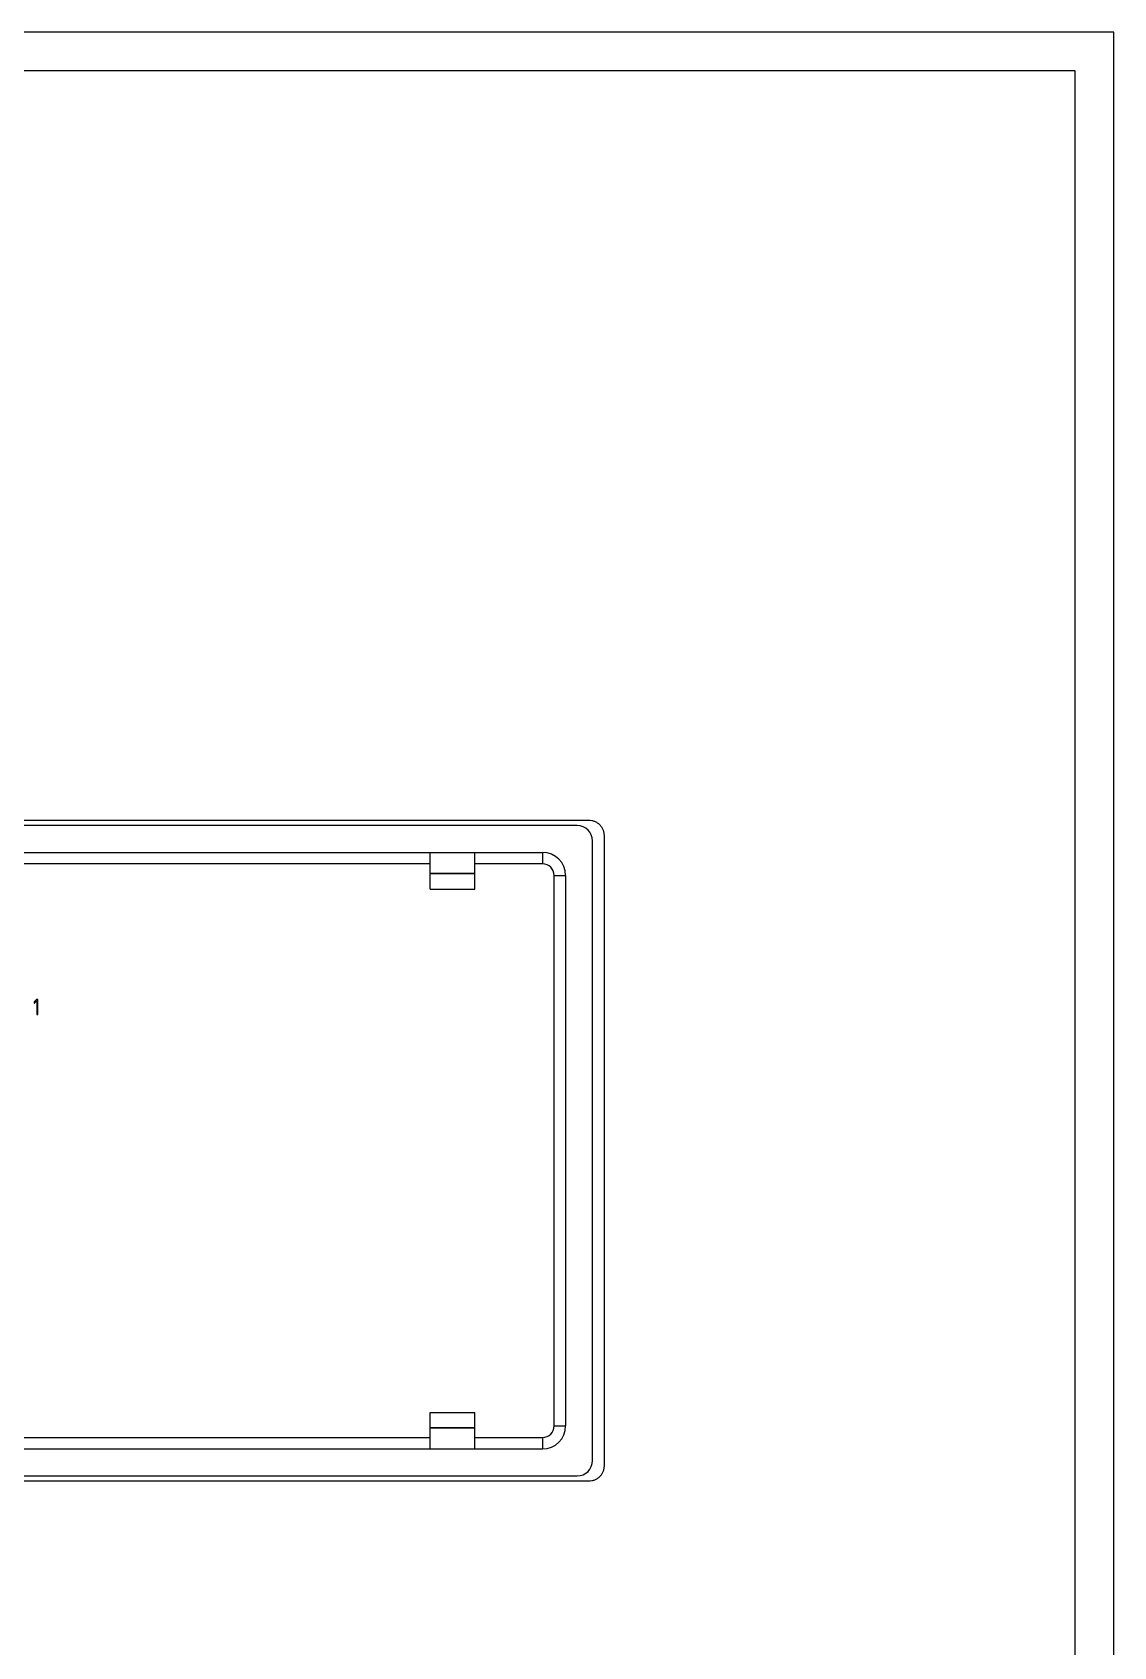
# Model space of a CAD drawing. Extents: x 0 to 594, y 0 to 420.
# Drawn here: x 453.3 to 594, y 210 to 420 of the extents above; entities that cross this region are included whole.
import ezdxf

# ---------------------------------------------------------------- set-up
doc = ezdxf.new("R2010")
doc.units = 0
doc.header["$LTSCALE"] = 32.67
for name, color, linetype in [('15000_BACK', 7, 'CONTINUOUS'), ('15500_BACK_LABELING', 7, 'CONTINUOUS'), ('90000_FRAME', 7, 'CONTINUOUS')]:
    doc.layers.add(name, color=color, linetype=linetype)

msp = doc.modelspace()

# ---------------------------------------------------------------- linework, layer by layer
at = {"layer": '15000_BACK', "color": 7, "linetype": 'CONTINUOUS'}
for p, q in [((401.49, 317.52), (525.706, 317.52)), ((524.198, 316.82), (403.498, 316.82)), ((527.698, 315.52), (527.698, 233.52)), ((407.498, 313.32), (519.698, 313.32)), ((505.098, 308.557), (505.098, 313.32)), ((510.898, 308.557), (510.898, 313.32)), ((519.698, 313.32), (519.698, 311.82)), ((526.198, 234.22), (526.198, 314.82)), ((505.098, 311.82), (421.898, 311.82)), ((519.698, 311.82), (510.898, 311.82)), ((505.098, 310.601), (510.898, 310.601)), ((505.098, 310.556), (510.898, 310.556)), ((521.198, 310.32), (522.698, 310.32)), ((521.198, 238.72), (521.198, 310.32)), ((522.698, 310.32), (522.698, 238.72)), ((505.098, 308.557), (510.898, 308.557)), ((505.098, 240.483), (510.898, 240.483)), ((505.098, 235.72), (505.098, 240.483)), ((510.898, 235.72), (510.898, 240.483)), ((510.898, 238.483), (505.098, 238.483)), ((510.898, 238.439), (505.098, 238.439)), ((521.198, 238.72), (522.698, 238.72)), ((407.498, 235.72), (519.698, 235.72)), ((421.898, 237.22), (505.098, 237.22)), ((510.898, 237.22), (519.698, 237.22)), ((519.698, 237.22), (519.698, 235.72)), ((525.706, 231.52), (401.49, 231.52)), ((403.498, 232.22), (524.198, 232.22))]:
    msp.add_line(p, q, dxfattribs=at)
for centre, radius, start, end in [((524.198, 314.82), 2, 0, 90), ((519.698, 310.32), 3, 0, 90), ((519.698, 310.32), 1.5, 0, 90), ((519.698, 238.72), 1.5, 270, 360), ((519.698, 238.72), 3, 270, 360), ((524.198, 234.22), 2, 270, 360)]:
    msp.add_arc(centre, radius, start, end, dxfattribs=at)
for points, start_tangent, end_tangent in [([(525.706, 317.52), (526.095, 317.481), (526.469, 317.368), (526.813, 317.183), (527.115, 316.935), (527.363, 316.632), (527.546, 316.286), (527.66, 315.911), (527.698, 315.52)], (3.1349013, -0.0000003), (0.0000003, -3.1478489)), ([(527.698, 233.52), (527.66, 233.129), (527.546, 232.754), (527.363, 232.408), (527.115, 232.105), (526.813, 231.856), (526.469, 231.672), (526.095, 231.558), (525.706, 231.52)], (-0.0000003, -3.1478489), (-3.1349013, -0.0000003))]:
    msp.add_spline(points, degree=3, dxfattribs=dict(at, start_tangent=start_tangent, end_tangent=end_tangent))
at = {"layer": '15500_BACK_LABELING', "color": 7, "linetype": 'CONTINUOUS'}
for p, q in [((453.883, 294.209), (453.864, 294.186)), ((454.058, 294.209), (453.883, 294.209)), ((453.92, 294.037), (453.92, 292.217)), ((454.058, 292.217), (454.058, 294.209)), ((453.531, 293.851), (453.548, 293.856)), ((453.548, 293.856), (453.556, 293.715)), ((453.92, 292.217), (454.058, 292.217))]:
    msp.add_line(p, q, dxfattribs=at)
for points, knots in [([(453.864, 294.186), (453.853, 294.174), (453.83, 294.149), (453.796, 294.112), (453.762, 294.074), (453.728, 294.038), (453.695, 294.003), (453.664, 293.971), (453.635, 293.941), (453.607, 293.915), (453.583, 293.892), (453.561, 293.874), (453.545, 293.86), (453.535, 293.853), (453.531, 293.851)], [0, 0, 0, 0, 0.1057913, 0.2129403, 0.3214495, 0.4278626, 0.5287251, 0.6240429, 0.7124383, 0.7925575, 0.8644501, 0.9246895, 0.9698368, 1, 1, 1, 1]), ([(453.556, 293.715), (453.559, 293.715), (453.565, 293.715), (453.575, 293.717), (453.587, 293.72), (453.602, 293.728), (453.621, 293.741), (453.644, 293.759), (453.673, 293.785), (453.708, 293.817), (453.749, 293.858), (453.798, 293.908), (453.856, 293.968), (453.897, 294.013), (453.92, 294.037)], [0, 0, 0, 0, 0.0166625, 0.0367678, 0.0604963, 0.092617, 0.1387871, 0.1995518, 0.2771145, 0.3736003, 0.4890981, 0.6292029, 0.7994958, 1, 1, 1, 1])]:
    msp.add_open_spline(points, degree=3, knots=knots, dxfattribs=at)
at = {"layer": '90000_FRAME', "color": 7, "linetype": 'CONTINUOUS'}
for p, q in [((594, 420), (0, 420)), ((594, 0), (594, 420)), ((589, 415), (5, 415)), ((589, 5), (589, 415))]:
    msp.add_line(p, q, dxfattribs=at)

doc.saveas('drawing.dxf')
